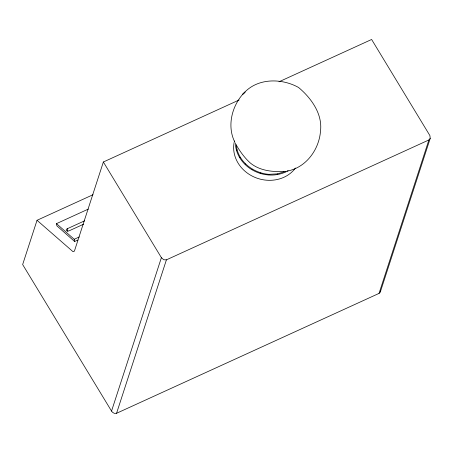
<?xml version="1.0" encoding="UTF-8"?>
<svg xmlns="http://www.w3.org/2000/svg" width="453" height="453" viewBox="0 0 453 453"><rect width="100%" height="100%" fill="white"/><g stroke="black" fill="none" stroke-linecap="round" stroke-linejoin="round"><path stroke-width="0.68" d="M268.856 174.818L268.889 174.331C253.142 173.216 237.474 161.115 236.273 144.717M93.001 194.733L37.033 220.294L22.65 264.552L111.54 411.086L112.576 412.332L114.366 413.357L116.563 413.283L379.042 293.397L380.197 292.27L380.475 290.498M380.356 291.868L430.208 138.437L429.903 135.606L371.624 39.479L278.986 81.789M260.288 172.853L260.192 173.182M239.105 100.005L103.363 161.993L74.485 250.871L73.845 251.591A10.176 3.341 65.5 0 1 72.933 251.602L37.033 220.294M111.54 411.086L161.393 257.655L103.363 161.993M116.563 413.283L166.415 259.852L428.895 139.966L430.208 138.437M379.042 293.397L428.895 139.966M252.106 169.632L252.355 169.212M245.181 164.337L245.515 163.986M239.88 157.684L240.277 157.412M236.562 150.124L237.004 149.949M77.825 240.056L74.637 241.511L56.908 225.871L56.478 223.64L88.329 209.093M83.573 224.218L69.473 230.656A2.242 1.257 -11 0 1 66.455 230.577A2.242 1.257 -11 0 1 67.293 228.731L84.598 220.832M56.478 223.64L74.207 239.28L79.303 236.953M166.415 259.852L163.748 259.756L161.393 257.655M268.889 174.331L277.468 173.873L285.464 171.398L285.639 171.851M286.992 171.126C306.069 167.769 319.257 149.462 320.531 130.798C322.547 113.709 311.058 97.893 298.55 87.474C282.7 78.584 260.186 77.899 246.211 90.764C232.723 102.984 226.443 124.547 234.467 141.393M284.15 171.387C272.649 172.168 259.694 170.673 250.458 163.12C244.677 157.989 240.113 151.613 236.245 144.96M277.468 173.873L277.536 174.354M74.207 239.28L74.637 241.511M67.293 228.731L67.825 231.489M295.509 168.012A33.935 30.181 18 0 1 254.263 177.078A33.935 30.181 18 0 1 234.467 140.996M288.108 170.747A33.935 30.181 18 0 1 253.64 170.679A33.935 30.181 18 0 1 235.356 142.938M243.81 93.295L242.649 94.332L245.113 92.038L243.816 93.29"/></g></svg>
